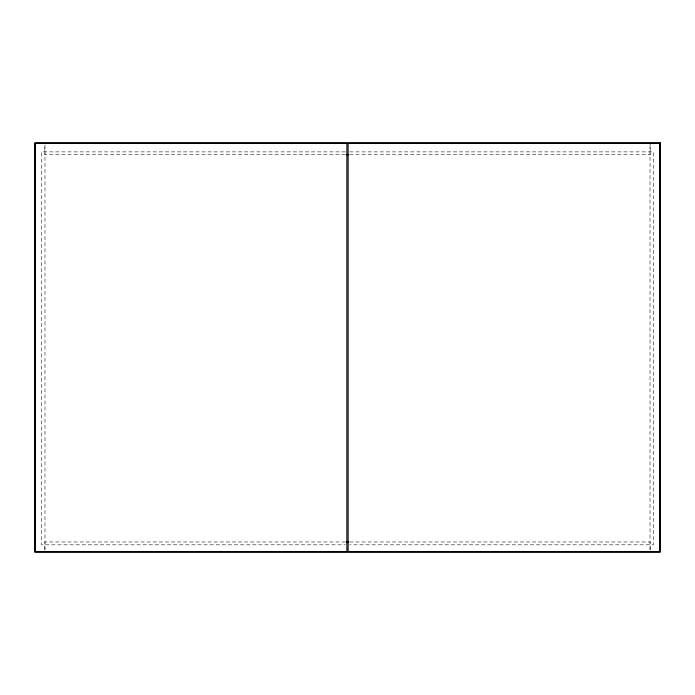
<?xml version="1.0" encoding="UTF-8"?>
<svg xmlns="http://www.w3.org/2000/svg" width="695" height="695" viewBox="0 0 695 695"><rect width="100%" height="100%" fill="white"/><g stroke="black" fill="none" stroke-linecap="round" stroke-linejoin="round"><path stroke-width="0.52" stroke-dasharray="3.48 2.61" d="M345.328 151.892L41.717 151.892L41.717 544.819L345.328 544.819M349.672 151.892L653.283 151.892L653.283 544.819L349.672 544.819M345.328 154.733L44.854 154.733L44.854 144.96M349.672 154.733L650.146 154.733L650.146 142.788M345.328 541.97L44.854 541.97L44.854 550.162M349.672 541.97L650.146 541.97L650.146 550.162M650.016 144.96L650.016 550.04M44.984 144.96L44.984 550.04"/><path stroke-width="1.04" d="M346.414 154.733L348.586 154.733M346.414 541.97L348.586 541.97M660.25 142.788L34.75 142.788L34.75 552.212L660.25 552.212L660.25 142.788M346.875 143.361L35.315 143.361L35.315 551.639L346.875 551.639L346.875 143.361M659.685 143.361L348.126 143.361L348.126 551.639L659.685 551.639L659.685 143.361"/></g></svg>
